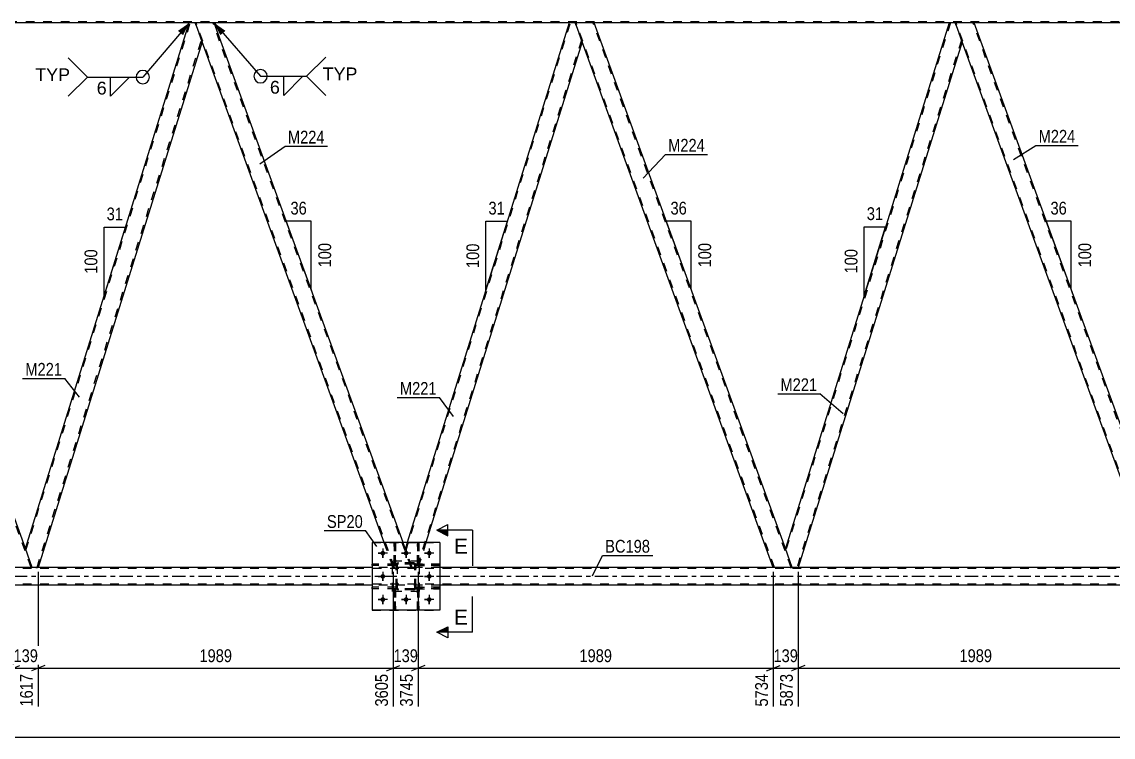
# Model space of a CAD drawing. Header units: millimetres. Extents: x 0 to 841, y 0 to 594.
# Drawn here: x 161 to 405.5, y 271.5 to 431.8 of the extents above; entities that cross this region are included whole.
import ezdxf

# ---------------------------------------------------------------- set-up
doc = ezdxf.new("R2010")
doc.units = ezdxf.units.MM
doc.linetypes.add('DXK_LINE_DOT2', pattern=[3.9198, 1.9599, -1.9599])
doc.linetypes.add('DXK_LINE_DOT3', pattern=[5.9187, 2.979, -0.9799, 0.9799, -0.9799])
doc.styles.add('Arial', font='ARIAL.TTF', dxfattribs={"height": 0.2})
doc.styles.add('Arial Narrow', font='ARIALN.TTF', dxfattribs={"height": 0.2})

# ---------------------------------------------------------------- blocks, each defined once
blk = doc.blocks.new('Part-103654073-3734 - 3325')
at = {"color": 7, "linetype": 'DXK_LINE_DOT2'}
for p, q in [((249.3, 310.01), (249.3, 310.33)), ((249.3, 310.33), (254.7, 310.33)), ((254.7, 310.01), (249.3, 310.01)), ((249.9, 310.01), (249.9, 310.33)), ((254.7, 310.33), (254.7, 310.01))]:
    blk.add_line(p, q, dxfattribs=at)
blk = doc.blocks.new('Part-103654073-3788 - 3325')
at = {"color": 7, "linetype": 'DXK_LINE_DOT2'}
for p, q in [((250.1, 310.97), (244.1, 310.97)), ((244.1, 304.17), (244.1, 310.97)), ((250.1, 304.17), (250.1, 310.97)), ((250.1, 304.17), (244.1, 304.17))]:
    blk.add_line(p, q, dxfattribs=at)
blk = doc.blocks.new('Part-103654073-3740 - 3325')
at = {"color": 7, "linetype": 'DXK_LINE_DOT2'}
for p, q in [((254.7, 310.33), (249.3, 310.33)), ((249.3, 310.33), (249.3, 310.01)), ((249.3, 310.01), (254.7, 310.01)), ((249.9, 310.01), (249.9, 310.33)), ((254.7, 310.01), (254.7, 310.33))]:
    blk.add_line(p, q, dxfattribs=at)
blk = doc.blocks.new('Part-103654073-3774 - 3325')
at = {"color": 7, "linetype": 'DXK_LINE_DOT2'}
for p, q in [((244.9, 310.33), (239.5, 310.33)), ((239.5, 310.33), (239.5, 310.01)), ((244.9, 310.01), (239.5, 310.01)), ((244.3, 310.01), (244.3, 310.33)), ((244.9, 310.01), (244.9, 310.33))]:
    blk.add_line(p, q, dxfattribs=at)
blk = doc.blocks.new('Part-103654073-3786 - 3325')
at = {"color": 7, "linetype": 'DXK_LINE_DOT2'}
for p, q in [((239.5, 315.17), (254.7, 315.17)), ((239.5, 315.17), (239.5, 299.97)), ((254.7, 315.17), (254.7, 299.97)), ((239.5, 299.97), (254.7, 299.97))]:
    blk.add_line(p, q, dxfattribs=at)
blk = doc.blocks.new('Bolt-103654073-3484 - 3325')
at = {"color": 1, "linetype": 'Continuous'}
for p, q in [((241.9, 313.81), (241.9, 313.12)), ((247.1, 313.81), (247.1, 313.12)), ((252.3, 313.81), (252.3, 313.12)), ((240.86, 312.77), (241.55, 312.77)), ((241.9, 311.73), (241.9, 312.43)), ((242.94, 312.77), (242.25, 312.77)), ((246.06, 312.77), (246.75, 312.77)), ((247.1, 311.73), (247.1, 312.43)), ((248.14, 312.77), (247.45, 312.77)), ((251.26, 312.77), (251.95, 312.77)), ((252.3, 311.73), (252.3, 312.43)), ((253.34, 312.77), (252.65, 312.77)), ((241.9, 308.61), (241.9, 307.92)), ((252.3, 308.61), (252.3, 307.92)), ((240.86, 307.57), (241.55, 307.57)), ((241.9, 306.53), (241.9, 307.23)), ((242.94, 307.57), (242.25, 307.57)), ((251.26, 307.57), (251.95, 307.57)), ((252.3, 306.53), (252.3, 307.23)), ((253.34, 307.57), (252.65, 307.57)), ((241.9, 303.41), (241.9, 302.72)), ((247.1, 303.41), (247.1, 302.72)), ((252.3, 303.41), (252.3, 302.72)), ((240.86, 302.37), (241.55, 302.37)), ((241.9, 301.33), (241.9, 302.03)), ((242.94, 302.37), (242.25, 302.37)), ((246.06, 302.37), (246.75, 302.37)), ((247.1, 301.33), (247.1, 302.03)), ((248.14, 302.37), (247.45, 302.37)), ((251.26, 302.37), (251.95, 302.37)), ((252.3, 301.33), (252.3, 302.03)), ((253.34, 302.37), (252.65, 302.37))]:
    blk.add_line(p, q, dxfattribs=at)
blk = doc.blocks.new('Part-103654073-3489 - 3325')
at = {"color": 2, "linetype": 'Continuous'}
for p, q in [((368.79, 431.58), (332.09, 313.83)), ((370.11, 431.58), (368.79, 431.58)), ((370.11, 431.58), (371.66, 427.33)), ((371.66, 427.33), (334.95, 309.58)), ((333.64, 309.58), (332.09, 313.83)), ((334.45, 309.58), (333.64, 309.58)), ((334.92, 309.58), (334.45, 309.58)), ((334.95, 309.58), (334.92, 309.58))]:
    blk.add_line(p, q, dxfattribs=at)
at = {"color": 7, "linetype": 'DXK_LINE_DOT2'}
for p, q in [((369.04, 431.58), (332.22, 313.46)), ((371.52, 427.7), (334.7, 309.58)), ((332.09, 313.83), (332.09, 313.83)), ((334.45, 309.58), (334.81, 309.58)), ((334.95, 309.58), (334.95, 309.58))]:
    blk.add_line(p, q, dxfattribs=at)
blk = doc.blocks.new('Part-103654073-3494 - 3325')
at = {"color": 2, "linetype": 'Continuous'}
for p, q in [((373.85, 431.58), (370.11, 431.58)), ((374.36, 431.58), (373.85, 431.58)), ((417.22, 313.83), (374.36, 431.58)), ((414.51, 309.58), (371.66, 427.33)), ((418.26, 309.58), (414.51, 309.58)), ((418.73, 309.58), (418.26, 309.58)), ((418.77, 309.58), (418.73, 309.58))]:
    blk.add_line(p, q, dxfattribs=at)
at = {"color": 7, "linetype": 'DXK_LINE_DOT2'}
for p, q in [((371.66, 427.33), (370.11, 431.58)), ((414.77, 309.58), (370.36, 431.58)), ((418.51, 309.58), (374.11, 431.58)), ((418.77, 309.58), (417.22, 313.83)), ((418.26, 309.58), (418.62, 309.58))]:
    blk.add_line(p, q, dxfattribs=at)
blk = doc.blocks.new('Part-103654073-3585 - 3325')
at = {"color": 7, "linetype": 'DXK_LINE_DOT2'}
for p, q in [((747.9, 431.82), (54.16, 431.82)), ((714.9, 431.58), (198.52, 431.58)), ((204.1, 431.58), (198.52, 431.58)), ((289.23, 431.58), (283.66, 431.58)), ((374.36, 431.58), (368.79, 431.58))]:
    blk.add_line(p, q, dxfattribs=at)
at = {"color": 2, "linetype": 'Continuous'}
for p, q in [((198.52, 431.58), (118.96, 431.58)), ((283.66, 431.58), (204.1, 431.58)), ((368.79, 431.58), (289.23, 431.58)), ((453.92, 431.58), (374.36, 431.58))]:
    blk.add_line(p, q, dxfattribs=at)
blk = doc.blocks.new('Part-103654073-3531 - 3325')
at = {"color": 7, "linetype": 'DXK_LINE_DOT2'}
for p, q in [((247.09, 313.46), (283.91, 431.58)), ((286.39, 427.7), (249.57, 309.58)), ((247.37, 315.17), (246.95, 313.83)), ((248.5, 309.58), (246.95, 313.83)), ((251.56, 315.17), (249.82, 309.58)), ((249.82, 309.58), (248.5, 309.58))]:
    blk.add_line(p, q, dxfattribs=at)
at = {"color": 2, "linetype": 'Continuous'}
for p, q in [((283.66, 431.58), (247.37, 315.17)), ((284.97, 431.58), (283.66, 431.58)), ((284.97, 431.58), (286.52, 427.33)), ((286.52, 427.33), (251.56, 315.17))]:
    blk.add_line(p, q, dxfattribs=at)
blk = doc.blocks.new('Part-103654073-3536 - 3325')
at = {"color": 2, "linetype": 'Continuous'}
for p, q in [((203.59, 431.58), (199.84, 431.58)), ((204.1, 431.58), (203.59, 431.58)), ((246.46, 315.17), (204.1, 431.58)), ((242.21, 315.17), (201.39, 427.33))]:
    blk.add_line(p, q, dxfattribs=at)
at = {"color": 7, "linetype": 'DXK_LINE_DOT2'}
for p, q in [((201.39, 427.33), (199.84, 431.58)), ((244.5, 309.58), (200.1, 431.58)), ((248.25, 309.58), (203.84, 431.58)), ((244.24, 309.58), (242.21, 315.17)), ((248.5, 309.58), (246.46, 315.17)), ((248.5, 309.58), (244.24, 309.58))]:
    blk.add_line(p, q, dxfattribs=at)
blk = doc.blocks.new('Part-103654073-3541 - 3325')
at = {"color": 2, "linetype": 'Continuous'}
for p, q in [((161.82, 313.83), (198.52, 431.58)), ((199.84, 431.58), (198.52, 431.58)), ((199.84, 431.58), (201.39, 427.33)), ((201.39, 427.33), (164.68, 309.58)), ((163.37, 309.58), (161.82, 313.83)), ((164.18, 309.58), (163.37, 309.58)), ((164.65, 309.58), (164.18, 309.58)), ((164.68, 309.58), (164.65, 309.58))]:
    blk.add_line(p, q, dxfattribs=at)
at = {"color": 7, "linetype": 'DXK_LINE_DOT2'}
for p, q in [((161.95, 313.46), (198.77, 431.58)), ((164.43, 309.58), (201.25, 427.7)), ((161.82, 313.83), (161.82, 313.83)), ((164.18, 309.58), (164.54, 309.58)), ((164.68, 309.58), (164.68, 309.58))]:
    blk.add_line(p, q, dxfattribs=at)
blk = doc.blocks.new('Part-103654073-3554 - 3325')
at = {"color": 7, "linetype": 'DXK_LINE_DOT2'}
for p, q in [((774.67, 309.34), (100.02, 309.34)), ((164.68, 309.58), (159.11, 309.58)), ((254.7, 309.58), (239.5, 309.58)), ((334.95, 309.58), (329.38, 309.58)), ((774.67, 305.82), (100.02, 305.82)), ((254.7, 305.58), (239.5, 305.58))]:
    blk.add_line(p, q, dxfattribs=at)
at = {"color": 2, "linetype": 'Continuous'}
for p, q in [((239.5, 309.58), (164.68, 309.58)), ((329.38, 309.58), (254.7, 309.58)), ((414.51, 309.58), (334.95, 309.58)), ((239.5, 305.58), (100.02, 305.58)), ((494.9, 305.58), (254.7, 305.58))]:
    blk.add_line(p, q, dxfattribs=at)
at = {"color": 7, "linetype": 'DXK_LINE_DOT3'}
blk.add_line((100.02, 307.58), (774.67, 307.58), dxfattribs=at)
blk = doc.blocks.new('Bolt-103654073-3586 - 3325')
at = {"linetype": 'Continuous'}
for points in [[(242.42, 312.77, -1), (241.38, 312.77, -1)], [(247.62, 312.77, -1), (246.58, 312.77, -1)], [(252.82, 312.77, -1), (251.78, 312.77, -1)], [(242.42, 307.57, -1), (241.38, 307.57, -1)], [(252.82, 307.57, -1), (251.78, 307.57, -1)], [(242.42, 302.37, -1), (241.38, 302.37, -1)], [(247.62, 302.37, -1), (246.58, 302.37, -1)], [(252.82, 302.37, -1), (251.78, 302.37, -1)]]:
    blk.add_hatch(color=1, dxfattribs=at).paths.add_polyline_path(points)
at = {"color": 1, "linetype": 'Continuous'}
for p, q in [((241.9, 313.81), (241.9, 311.73)), ((247.1, 313.81), (247.1, 311.73)), ((252.3, 313.81), (252.3, 311.73)), ((242.94, 312.77), (240.86, 312.77)), ((248.14, 312.77), (246.06, 312.77)), ((253.34, 312.77), (251.26, 312.77)), ((241.9, 308.61), (241.9, 306.53)), ((252.3, 308.61), (252.3, 306.53)), ((242.94, 307.57), (240.86, 307.57)), ((253.34, 307.57), (251.26, 307.57)), ((241.9, 303.41), (241.9, 301.33)), ((247.1, 303.41), (247.1, 301.33)), ((252.3, 303.41), (252.3, 301.33)), ((242.94, 302.37), (240.86, 302.37)), ((248.14, 302.37), (246.06, 302.37)), ((253.34, 302.37), (251.26, 302.37))]:
    blk.add_line(p, q, dxfattribs=at)
blk = doc.blocks.new('Part-103654073-3591 - 3325')
at = {"color": 2, "linetype": 'Continuous'}
for p, q in [((159.11, 309.58), (114.71, 431.58)), ((118.45, 431.58), (114.71, 431.58)), ((118.96, 431.58), (118.45, 431.58)), ((161.82, 313.83), (118.96, 431.58)), ((162.86, 309.58), (159.11, 309.58)), ((163.33, 309.58), (162.86, 309.58)), ((163.37, 309.58), (163.33, 309.58))]:
    blk.add_line(p, q, dxfattribs=at)
at = {"color": 7, "linetype": 'DXK_LINE_DOT2'}
for p, q in [((159.37, 309.58), (114.96, 431.58)), ((163.11, 309.58), (118.71, 431.58)), ((163.37, 309.58), (161.82, 313.83)), ((162.86, 309.58), (163.22, 309.58))]:
    blk.add_line(p, q, dxfattribs=at)
blk = doc.blocks.new('Part-103654073-3636 - 3325')
at = {"color": 7, "linetype": 'DXK_LINE_DOT2'}
for p, q in [((250.1, 310.97), (244.1, 310.97)), ((244.1, 304.17), (244.1, 310.97)), ((250.1, 304.17), (250.1, 310.97)), ((250.1, 304.17), (244.1, 304.17))]:
    blk.add_line(p, q, dxfattribs=at)
blk = doc.blocks.new('Part-103654073-3682 - 3325')
at = {"color": 2, "linetype": 'Continuous'}
for p, q in [((288.72, 431.58), (284.97, 431.58)), ((289.23, 431.58), (288.72, 431.58)), ((332.09, 313.83), (289.23, 431.58)), ((329.38, 309.58), (286.52, 427.33)), ((333.12, 309.58), (329.38, 309.58)), ((333.6, 309.58), (333.12, 309.58)), ((333.64, 309.58), (333.6, 309.58))]:
    blk.add_line(p, q, dxfattribs=at)
at = {"color": 7, "linetype": 'DXK_LINE_DOT2'}
for p, q in [((286.52, 427.33), (284.97, 431.58)), ((329.63, 309.58), (285.23, 431.58)), ((333.38, 309.58), (288.98, 431.58)), ((333.64, 309.58), (332.09, 313.83)), ((333.12, 309.58), (333.49, 309.58))]:
    blk.add_line(p, q, dxfattribs=at)
blk = doc.blocks.new('Part-103654073-3696 - 3325')
at = {"color": 7, "linetype": 'DXK_LINE_DOT2'}
for p, q in [((244.45, 299.97), (244.45, 304.81)), ((244.45, 304.81), (244.77, 304.81)), ((244.45, 304.21), (244.77, 304.21)), ((244.77, 304.81), (244.77, 299.97)), ((244.77, 299.97), (244.45, 299.97))]:
    blk.add_line(p, q, dxfattribs=at)
blk = doc.blocks.new('Part-103654073-3710 - 3325')
at = {"color": 7, "linetype": 'DXK_LINE_DOT2'}
for p, q in [((244.77, 304.81), (244.45, 304.81)), ((244.45, 304.81), (244.45, 299.97)), ((244.45, 304.21), (244.77, 304.21)), ((244.77, 299.97), (244.77, 304.81)), ((244.45, 299.97), (244.77, 299.97))]:
    blk.add_line(p, q, dxfattribs=at)
blk = doc.blocks.new('Part-103654073-3715 - 3325')
at = {"color": 7, "linetype": 'DXK_LINE_DOT2'}
for p, q in [((249.65, 299.97), (249.65, 304.81)), ((249.65, 304.81), (249.97, 304.81)), ((249.65, 304.21), (249.97, 304.21)), ((249.97, 304.81), (249.97, 299.97)), ((249.97, 299.97), (249.65, 299.97))]:
    blk.add_line(p, q, dxfattribs=at)
blk = doc.blocks.new('Part-103654073-3721 - 3325')
at = {"color": 7, "linetype": 'DXK_LINE_DOT2'}
for p, q in [((249.65, 310.33), (249.65, 315.17)), ((249.65, 315.17), (249.97, 315.17)), ((249.97, 315.17), (249.97, 310.33)), ((249.65, 310.93), (249.97, 310.93)), ((249.97, 310.33), (249.65, 310.33))]:
    blk.add_line(p, q, dxfattribs=at)
blk = doc.blocks.new('Part-103654073-3725 - 3325')
at = {"color": 7, "linetype": 'DXK_LINE_DOT2'}
for p, q in [((249.65, 315.17), (249.65, 310.33)), ((249.97, 315.17), (249.65, 315.17)), ((249.97, 310.33), (249.97, 315.17)), ((249.65, 310.93), (249.97, 310.93)), ((249.65, 310.33), (249.97, 310.33))]:
    blk.add_line(p, q, dxfattribs=at)
blk = doc.blocks.new('Part-103654073-3743 - 3325')
at = {"color": 7, "linetype": 'DXK_LINE_DOT2'}
for p, q in [((254.7, 305.13), (249.3, 305.13)), ((249.3, 305.13), (249.3, 304.81)), ((249.3, 304.81), (254.7, 304.81)), ((249.9, 304.81), (249.9, 305.13)), ((254.7, 304.81), (254.7, 305.13))]:
    blk.add_line(p, q, dxfattribs=at)
blk = doc.blocks.new('Part-103654073-3746 - 3325')
at = {"color": 7, "linetype": 'DXK_LINE_DOT2'}
for p, q in [((244.45, 310.33), (244.45, 315.17)), ((244.45, 315.17), (244.77, 315.17)), ((244.77, 315.17), (244.77, 310.33)), ((244.45, 310.93), (244.77, 310.93)), ((244.77, 310.33), (244.45, 310.33))]:
    blk.add_line(p, q, dxfattribs=at)
blk = doc.blocks.new('Part-103654073-3749 - 3325')
at = {"color": 7, "linetype": 'DXK_LINE_DOT2'}
for p, q in [((249.3, 304.81), (249.3, 305.13)), ((249.3, 305.13), (254.7, 305.13)), ((254.7, 304.81), (249.3, 304.81)), ((249.9, 304.81), (249.9, 305.13)), ((254.7, 305.13), (254.7, 304.81))]:
    blk.add_line(p, q, dxfattribs=at)
blk = doc.blocks.new('Part-103654073-3752 - 3325')
at = {"color": 7, "linetype": 'DXK_LINE_DOT2'}
for p, q in [((244.9, 310.33), (239.5, 310.33)), ((239.5, 310.01), (239.5, 310.33)), ((244.9, 310.01), (239.5, 310.01)), ((244.3, 310.01), (244.3, 310.33)), ((244.9, 310.33), (244.9, 310.01))]:
    blk.add_line(p, q, dxfattribs=at)
blk = doc.blocks.new('Part-103654073-3755 - 3325')
at = {"color": 7, "linetype": 'DXK_LINE_DOT2'}
for p, q in [((244.9, 305.13), (239.5, 305.13)), ((239.5, 304.81), (239.5, 305.13)), ((244.9, 304.81), (239.5, 304.81)), ((244.3, 304.81), (244.3, 305.13)), ((244.9, 305.13), (244.9, 304.81))]:
    blk.add_line(p, q, dxfattribs=at)
blk = doc.blocks.new('Part-103654073-3758 - 3325')
at = {"color": 7, "linetype": 'DXK_LINE_DOT2'}
for p, q in [((244.45, 315.17), (244.45, 310.33)), ((244.77, 315.17), (244.45, 315.17)), ((244.77, 310.33), (244.77, 315.17)), ((244.45, 310.93), (244.77, 310.93)), ((244.45, 310.33), (244.77, 310.33))]:
    blk.add_line(p, q, dxfattribs=at)
blk = doc.blocks.new('Part-103654073-3771 - 3325')
at = {"color": 7, "linetype": 'DXK_LINE_DOT2'}
for p, q in [((245.2, 310.54), (245.38, 310.57)), ((245.38, 310.57), (245.2, 310.54)), ((248.82, 310.57), (245.38, 310.57)), ((248.82, 310.57), (249, 310.54)), ((249, 310.54), (248.82, 310.57)), ((244.9, 310.09), (244.94, 310.28)), ((244.94, 310.28), (244.9, 310.09)), ((244.9, 305.05), (244.9, 310.09)), ((244.9, 310.09), (244.9, 310.09)), ((244.9, 305.05), (244.9, 310.09)), ((245.14, 310.09), (245.16, 310.19)), ((245.16, 310.19), (245.14, 310.09)), ((245.14, 305.05), (245.14, 310.09)), ((245.14, 310.09), (245.14, 310.09)), ((245.14, 310.09), (245.14, 305.05)), ((245.16, 310.19), (245.21, 310.26)), ((245.21, 310.26), (245.16, 310.19)), ((245.29, 310.31), (245.21, 310.26)), ((245.38, 310.33), (245.29, 310.31)), ((248.82, 310.33), (245.38, 310.33)), ((248.82, 310.33), (248.91, 310.31)), ((248.91, 310.31), (248.99, 310.26)), ((248.99, 310.26), (248.91, 310.31)), ((248.99, 310.26), (249.04, 310.19)), ((249.04, 310.19), (248.99, 310.26)), ((249.04, 310.19), (249.06, 310.09)), ((249.06, 310.09), (249.04, 310.19)), ((249.06, 305.05), (249.06, 310.09)), ((249.06, 310.09), (249.06, 310.09)), ((249.06, 305.05), (249.06, 310.09)), ((249.26, 310.28), (249.3, 310.09)), ((249.3, 310.09), (249.26, 310.28)), ((249.3, 305.05), (249.3, 310.09)), ((249.3, 310.09), (249.3, 310.09)), ((249.3, 305.05), (249.3, 310.09)), ((244.9, 305.05), (244.9, 305.05)), ((244.94, 304.87), (244.9, 305.05)), ((244.9, 305.05), (244.94, 304.87)), ((245.14, 305.05), (245.14, 305.05)), ((245.16, 304.96), (245.14, 305.05)), ((245.14, 305.05), (245.16, 304.96)), ((245.21, 304.88), (245.16, 304.96)), ((245.16, 304.96), (245.21, 304.88)), ((245.38, 304.57), (245.2, 304.61)), ((245.2, 304.61), (245.38, 304.57)), ((245.29, 304.83), (245.21, 304.88)), ((245.21, 304.88), (245.29, 304.83)), ((245.38, 304.81), (245.29, 304.83)), ((248.82, 304.81), (245.38, 304.81)), ((248.82, 304.57), (245.38, 304.57)), ((248.91, 304.83), (248.82, 304.81)), ((249, 304.61), (248.82, 304.57)), ((248.82, 304.57), (249, 304.61)), ((248.99, 304.88), (248.91, 304.83)), ((249.04, 304.96), (248.99, 304.88)), ((248.99, 304.88), (249.04, 304.96)), ((249.06, 305.05), (249.04, 304.96)), ((249.04, 304.96), (249.06, 305.05)), ((249.06, 305.05), (249.06, 305.05)), ((249.3, 305.05), (249.26, 304.87)), ((249.26, 304.87), (249.3, 305.05)), ((249.3, 305.05), (249.3, 305.05))]:
    blk.add_line(p, q, dxfattribs=at)
at = {"color": 7, "linetype": 'DXK_LINE_DOT3'}
blk.add_line((247.1, 307.57), (247.1, 307.57), dxfattribs=at)
at = {"color": 7, "linetype": 'DXK_LINE_DOT2'}
for centre, start, end in [((245.38, 310.09), 112.5, 157.5), ((245.38, 310.09), 112.5, 157.5), ((248.82, 310.09), 22.5, 67.5), ((248.82, 310.09), 22.5, 67.5), ((245.38, 305.05), 202.5, 247.5), ((245.38, 305.05), 202.5, 247.5), ((248.82, 305.05), 292.5, 337.5), ((248.82, 305.05), 292.5, 337.5)]:
    blk.add_arc(centre, 0.48, start, end, dxfattribs=at)
blk = doc.blocks.new('Part-103654073-3775 - 3325')
at = {"color": 7, "linetype": 'DXK_LINE_DOT2'}
for p, q in [((244.9, 305.13), (239.5, 305.13)), ((239.5, 305.13), (239.5, 304.81)), ((244.9, 304.81), (239.5, 304.81)), ((244.3, 304.81), (244.3, 305.13)), ((244.9, 304.81), (244.9, 305.13))]:
    blk.add_line(p, q, dxfattribs=at)
blk = doc.blocks.new('Part-103654073-3779 - 3325')
at = {"color": 7, "linetype": 'DXK_LINE_DOT2'}
for p, q in [((249.97, 304.81), (249.65, 304.81)), ((249.65, 304.81), (249.65, 299.97)), ((249.65, 304.21), (249.97, 304.21)), ((249.97, 299.97), (249.97, 304.81)), ((249.65, 299.97), (249.97, 299.97))]:
    blk.add_line(p, q, dxfattribs=at)
blk = doc.blocks.new('Part-103654073-3785 - 3325')
at = {"color": 2, "linetype": 'Continuous'}
for p, q in [((254.7, 315.17), (239.5, 315.17)), ((239.5, 315.17), (239.5, 299.97)), ((254.7, 315.17), (254.7, 299.97)), ((254.7, 299.97), (239.5, 299.97))]:
    blk.add_line(p, q, dxfattribs=at)
blk = doc.blocks.new('Part-103654073-3787 - 3325')
at = {"color": 7, "linetype": 'DXK_LINE_DOT2'}
for p, q in [((245.2, 310.54), (245.38, 310.57)), ((245.38, 310.57), (245.2, 310.54)), ((248.82, 310.57), (245.38, 310.57)), ((248.82, 310.57), (249, 310.54)), ((249, 310.54), (248.82, 310.57)), ((244.9, 310.09), (244.94, 310.28)), ((244.94, 310.28), (244.9, 310.09)), ((244.9, 305.05), (244.9, 310.09)), ((244.9, 310.09), (244.9, 310.09)), ((244.9, 305.05), (244.9, 310.09)), ((245.14, 310.09), (245.16, 310.19)), ((245.16, 310.19), (245.14, 310.09)), ((245.14, 305.05), (245.14, 310.09)), ((245.14, 310.09), (245.14, 310.09)), ((245.14, 310.09), (245.14, 305.05)), ((245.16, 310.19), (245.21, 310.26)), ((245.21, 310.26), (245.16, 310.19)), ((245.29, 310.31), (245.21, 310.26)), ((245.38, 310.33), (245.29, 310.31)), ((248.82, 310.33), (245.38, 310.33)), ((248.82, 310.33), (248.91, 310.31)), ((248.91, 310.31), (248.99, 310.26)), ((248.99, 310.26), (248.91, 310.31)), ((248.99, 310.26), (249.04, 310.19)), ((249.04, 310.19), (248.99, 310.26)), ((249.04, 310.19), (249.06, 310.09)), ((249.06, 310.09), (249.04, 310.19)), ((249.06, 305.05), (249.06, 310.09)), ((249.06, 310.09), (249.06, 310.09)), ((249.06, 305.05), (249.06, 310.09)), ((249.26, 310.28), (249.3, 310.09)), ((249.3, 310.09), (249.26, 310.28)), ((249.3, 305.05), (249.3, 310.09)), ((249.3, 310.09), (249.3, 310.09)), ((249.3, 305.05), (249.3, 310.09)), ((244.9, 305.05), (244.9, 305.05)), ((244.94, 304.87), (244.9, 305.05)), ((244.9, 305.05), (244.94, 304.87)), ((245.14, 305.05), (245.14, 305.05)), ((245.16, 304.96), (245.14, 305.05)), ((245.14, 305.05), (245.16, 304.96)), ((245.21, 304.88), (245.16, 304.96)), ((245.16, 304.96), (245.21, 304.88)), ((245.38, 304.57), (245.2, 304.61)), ((245.2, 304.61), (245.38, 304.57)), ((245.29, 304.83), (245.21, 304.88)), ((245.21, 304.88), (245.29, 304.83)), ((245.38, 304.81), (245.29, 304.83)), ((248.82, 304.81), (245.38, 304.81)), ((248.82, 304.57), (245.38, 304.57)), ((248.91, 304.83), (248.82, 304.81)), ((249, 304.61), (248.82, 304.57)), ((248.82, 304.57), (249, 304.61)), ((248.99, 304.88), (248.91, 304.83)), ((249.04, 304.96), (248.99, 304.88)), ((248.99, 304.88), (249.04, 304.96)), ((249.06, 305.05), (249.04, 304.96)), ((249.04, 304.96), (249.06, 305.05)), ((249.06, 305.05), (249.06, 305.05)), ((249.3, 305.05), (249.26, 304.87)), ((249.26, 304.87), (249.3, 305.05)), ((249.3, 305.05), (249.3, 305.05))]:
    blk.add_line(p, q, dxfattribs=at)
at = {"color": 7, "linetype": 'DXK_LINE_DOT3'}
blk.add_line((247.1, 307.57), (247.1, 307.57), dxfattribs=at)
at = {"color": 7, "linetype": 'DXK_LINE_DOT2'}
for centre, start, end in [((245.38, 310.09), 112.5, 157.5), ((245.38, 310.09), 112.5, 157.5), ((248.82, 310.09), 22.5, 67.5), ((248.82, 310.09), 22.5, 67.5), ((245.38, 305.05), 202.5, 247.5), ((245.38, 305.05), 202.5, 247.5), ((248.82, 305.05), 292.5, 337.5), ((248.82, 305.05), 292.5, 337.5)]:
    blk.add_arc(centre, 0.48, start, end, dxfattribs=at)
blk = doc.blocks.new('AngleDimension-103654073-12360 - 3325')
at = {"color": 7, "linetype": 'Continuous'}
for p, q in [((225.81, 387.14), (220.27, 387.14)), ((225.81, 371.92), (220.27, 387.14)), ((225.81, 371.92), (225.81, 387.14)), ((226.21, 370.82), (225.81, 371.92))]:
    blk.add_line(p, q, dxfattribs=at)
at = {"color": 0}
for points in [[(225.47, 388.04), (225.47, 392.24), (220.61, 392.24), (220.61, 388.04)], [(230.91, 382.87), (226.71, 382.87), (226.71, 376.19), (230.91, 376.19)]]:
    blk.add_wipeout(points, dxfattribs=at)
at = {"color": 3, "style": 'Arial Narrow'}
blk.add_text('36', height=2.863, dxfattribs=at).set_placement((221.21, 388.64))
blk.add_text('100', height=2.863, rotation=90.0002, dxfattribs=at).set_placement((230.31, 376.79))
blk = doc.blocks.new('StraightDimension-103654073-3844 - 3325')
at = {"color": 7, "linetype": 'Continuous'}
for p, q in [((244.24, 308.58), (244.24, 278.4)), ((249.82, 308.58), (249.82, 278.4)), ((242.74, 286.41), (245.74, 287.61)), ((244.24, 287.01), (249.82, 287.01)), ((251.32, 287.61), (248.32, 286.41))]:
    blk.add_line(p, q, dxfattribs=at)
at = {"color": 0}
blk.add_wipeout([(250.37, 287.76), (250.37, 291.96), (243.69, 291.96), (243.69, 287.76)], dxfattribs=at)
at = {"color": 0, "linetype": 'Continuous'}
blk.add_wipeout([(249.22, 286.31), (245.02, 286.31), (245.02, 277.8), (249.22, 277.8)], dxfattribs=at)
at = {"color": 3, "style": 'Arial Narrow'}
blk.add_text('139', height=2.863, dxfattribs=at).set_placement((244.29, 288.36))
at = {"color": 3, "linetype": 'Continuous', "style": 'Arial Narrow'}
blk.add_text('3745', height=2.863, rotation=90.0002, dxfattribs=at).set_placement((248.62, 278.4))
blk = doc.blocks.new('StraightDimension-103654073-4116 - 3325')
at = {"color": 7, "linetype": 'Continuous'}
blk.add_line((53.52, 271.54), (791.29, 271.54), dxfattribs=at)
blk = doc.blocks.new('StraightDimension-103654073-3882 - 3325')
at = {"color": 7, "linetype": 'Continuous'}
for p, q in [((329.38, 308.58), (329.38, 278.4)), ((334.95, 308.58), (334.95, 278.4)), ((327.88, 286.41), (330.88, 287.61)), ((329.38, 287.01), (334.95, 287.01)), ((336.45, 287.61), (333.45, 286.41))]:
    blk.add_line(p, q, dxfattribs=at)
at = {"color": 0}
blk.add_wipeout([(335.51, 287.76), (335.51, 291.96), (328.82, 291.96), (328.82, 287.76)], dxfattribs=at)
at = {"color": 0, "linetype": 'Continuous'}
blk.add_wipeout([(334.35, 286.31), (330.15, 286.31), (330.15, 277.8), (334.35, 277.8)], dxfattribs=at)
at = {"color": 3, "style": 'Arial Narrow'}
blk.add_text('139', height=2.863, dxfattribs=at).set_placement((329.42, 288.36))
at = {"color": 3, "linetype": 'Continuous', "style": 'Arial Narrow'}
blk.add_text('5873', height=2.863, rotation=90.0002, dxfattribs=at).set_placement((333.75, 278.4))
blk = doc.blocks.new('AngleDimension-103654073-3814 - 3325')
at = {"color": 7, "linetype": 'Continuous'}
for p, q in [((179.44, 385.84), (184.27, 385.84)), ((179.44, 370.38), (184.27, 385.84)), ((179.44, 370.38), (179.44, 385.84)), ((182.37, 379.78), (184.27, 385.84))]:
    blk.add_line(p, q, dxfattribs=at)
at = {"color": 0}
for points in [[(184.28, 386.74), (184.28, 390.94), (179.43, 390.94), (179.43, 386.74)], [(178.54, 381.45), (174.34, 381.45), (174.34, 374.77), (178.54, 374.77)]]:
    blk.add_wipeout(points, dxfattribs=at)
at = {"color": 3, "style": 'Arial Narrow'}
blk.add_text('31', height=2.863, dxfattribs=at).set_placement((180.03, 387.34))
blk.add_text('100', height=2.863, rotation=90.0002, dxfattribs=at).set_placement((177.94, 375.37))
blk = doc.blocks.new('StraightDimension-103654073-3825 - 3325')
at = {"color": 7, "linetype": 'Continuous'}
for p, q in [((164.68, 308.58), (164.68, 278.4)), ((244.24, 308.58), (244.24, 278.4)), ((166.18, 287.61), (163.18, 286.41)), ((164.68, 287.01), (244.24, 287.01)), ((242.74, 286.41), (245.74, 287.61))]:
    blk.add_line(p, q, dxfattribs=at)
at = {"color": 0}
blk.add_wipeout([(208.72, 287.76), (208.72, 291.96), (200.21, 291.96), (200.21, 287.76)], dxfattribs=at)
at = {"color": 0, "linetype": 'Continuous'}
blk.add_wipeout([(243.64, 286.31), (239.44, 286.31), (239.44, 277.8), (243.64, 277.8)], dxfattribs=at)
at = {"color": 3, "style": 'Arial Narrow'}
blk.add_text('1989', height=2.863, dxfattribs=at).set_placement((200.81, 288.36))
at = {"color": 3, "linetype": 'Continuous', "style": 'Arial Narrow'}
blk.add_text('3605', height=2.863, rotation=90.0002, dxfattribs=at).set_placement((243.04, 278.4))
blk = doc.blocks.new('StraightDimension-103654073-3863 - 3325')
at = {"color": 7, "linetype": 'Continuous'}
for p, q in [((249.82, 308.58), (249.82, 278.4)), ((329.38, 308.58), (329.38, 278.4)), ((251.32, 287.61), (248.32, 286.41)), ((249.82, 287.01), (329.38, 287.01)), ((327.88, 286.41), (330.88, 287.61))]:
    blk.add_line(p, q, dxfattribs=at)
at = {"color": 0}
blk.add_wipeout([(293.85, 287.76), (293.85, 291.96), (285.34, 291.96), (285.34, 287.76)], dxfattribs=at)
at = {"color": 0, "linetype": 'Continuous'}
blk.add_wipeout([(328.78, 286.31), (324.58, 286.31), (324.58, 277.8), (328.78, 277.8)], dxfattribs=at)
at = {"color": 3, "style": 'Arial Narrow'}
blk.add_text('1989', height=2.863, dxfattribs=at).set_placement((285.94, 288.36))
at = {"color": 3, "linetype": 'Continuous', "style": 'Arial Narrow'}
blk.add_text('5734', height=2.863, rotation=90.0002, dxfattribs=at).set_placement((328.18, 278.4))
blk = doc.blocks.new('StraightDimension-103654073-3901 - 3325')
at = {"color": 7, "linetype": 'Continuous'}
for p, q in [((334.95, 308.58), (334.95, 278.4)), ((414.51, 308.58), (414.51, 278.4)), ((336.45, 287.61), (333.45, 286.41)), ((334.95, 287.01), (414.51, 287.01)), ((413.01, 286.41), (416.01, 287.61))]:
    blk.add_line(p, q, dxfattribs=at)
at = {"color": 0}
blk.add_wipeout([(378.99, 287.76), (378.99, 291.96), (370.48, 291.96), (370.48, 287.76)], dxfattribs=at)
at = {"color": 0, "linetype": 'Continuous'}
blk.add_wipeout([(413.91, 286.31), (409.71, 286.31), (409.71, 277.8), (413.91, 277.8)], dxfattribs=at)
at = {"color": 3, "style": 'Arial Narrow'}
blk.add_text('1989', height=2.863, dxfattribs=at).set_placement((371.08, 288.36))
at = {"color": 3, "linetype": 'Continuous', "style": 'Arial Narrow'}
blk.add_text('7862', height=2.863, rotation=90.0002, dxfattribs=at).set_placement((413.31, 278.4))
blk = doc.blocks.new('StraightDimension-103654073-4084 - 3325')
at = {"color": 7, "linetype": 'Continuous'}
for p, q in [((159.11, 308.58), (159.11, 278.4)), ((164.68, 308.58), (164.68, 278.4)), ((157.61, 286.41), (160.61, 287.61)), ((159.11, 287.01), (164.68, 287.01)), ((166.18, 287.61), (163.18, 286.41))]:
    blk.add_line(p, q, dxfattribs=at)
at = {"color": 0}
blk.add_wipeout([(165.24, 287.76), (165.24, 291.96), (158.56, 291.96), (158.56, 287.76)], dxfattribs=at)
at = {"color": 0, "linetype": 'Continuous'}
blk.add_wipeout([(164.08, 286.31), (159.88, 286.31), (159.88, 277.8), (164.08, 277.8)], dxfattribs=at)
at = {"color": 3, "style": 'Arial Narrow'}
blk.add_text('139', height=2.863, dxfattribs=at).set_placement((159.16, 288.36))
at = {"color": 3, "linetype": 'Continuous', "style": 'Arial Narrow'}
blk.add_text('1617', height=2.863, rotation=90.0002, dxfattribs=at).set_placement((163.48, 278.4))
blk = doc.blocks.new('AngleDimension-103654073-4469 - 3325')
at = {"color": 7, "linetype": 'Continuous'}
for p, q in [((264.98, 387.14), (269.8, 387.14)), ((264.98, 371.67), (269.8, 387.14)), ((264.98, 371.67), (264.98, 387.14)), ((267.51, 379.78), (269.8, 387.14))]:
    blk.add_line(p, q, dxfattribs=at)
at = {"color": 0}
for points in [[(269.82, 388.04), (269.82, 392.24), (264.96, 392.24), (264.96, 388.04)], [(264.08, 382.75), (259.88, 382.75), (259.88, 376.06), (264.08, 376.06)]]:
    blk.add_wipeout(points, dxfattribs=at)
at = {"color": 3, "style": 'Arial Narrow'}
blk.add_text('31', height=2.863, dxfattribs=at).set_placement((265.56, 388.64))
blk.add_text('100', height=2.863, rotation=90.0002, dxfattribs=at).set_placement((263.48, 376.66))
blk = doc.blocks.new('AngleDimension-103654073-4820 - 3325')
at = {"color": 7, "linetype": 'Continuous'}
for p, q in [((349.73, 385.9), (354.55, 385.9)), ((349.73, 370.44), (354.55, 385.9)), ((349.73, 370.44), (349.73, 385.9)), ((351.49, 376.09), (354.55, 385.9))]:
    blk.add_line(p, q, dxfattribs=at)
at = {"color": 0}
for points in [[(354.57, 386.8), (354.57, 391), (349.72, 391), (349.72, 386.8)], [(348.83, 381.51), (344.63, 381.51), (344.63, 374.83), (348.83, 374.83)]]:
    blk.add_wipeout(points, dxfattribs=at)
at = {"color": 3, "style": 'Arial Narrow'}
blk.add_text('31', height=2.863, dxfattribs=at).set_placement((350.32, 387.4))
blk.add_text('100', height=2.863, rotation=90.0002, dxfattribs=at).set_placement((348.23, 375.43))
blk = doc.blocks.new('AngleDimension-103654073-12374 - 3325')
at = {"color": 7, "linetype": 'Continuous'}
for p, q in [((310.94, 387.14), (305.4, 387.14)), ((310.94, 371.92), (305.4, 387.14)), ((310.94, 371.92), (310.94, 387.14)), ((311.34, 370.82), (310.94, 371.92))]:
    blk.add_line(p, q, dxfattribs=at)
at = {"color": 0}
for points in [[(310.6, 388.04), (310.6, 392.24), (305.75, 392.24), (305.75, 388.04)], [(316.04, 382.87), (311.84, 382.87), (311.84, 376.19), (316.04, 376.19)]]:
    blk.add_wipeout(points, dxfattribs=at)
at = {"color": 3, "style": 'Arial Narrow'}
blk.add_text('36', height=2.863, dxfattribs=at).set_placement((306.35, 388.64))
blk.add_text('100', height=2.863, rotation=90.0002, dxfattribs=at).set_placement((315.44, 376.79))
blk = doc.blocks.new('AngleDimension-103654073-12388 - 3325')
at = {"color": 7, "linetype": 'Continuous'}
for p, q in [((396.08, 387.14), (390.54, 387.14)), ((396.08, 371.92), (390.54, 387.14)), ((396.08, 371.92), (396.08, 387.14)), ((396.48, 370.82), (396.08, 371.92))]:
    blk.add_line(p, q, dxfattribs=at)
at = {"color": 0}
for points in [[(395.74, 388.04), (395.74, 392.24), (390.88, 392.24), (390.88, 388.04)], [(401.18, 382.87), (396.98, 382.87), (396.98, 376.19), (401.18, 376.19)]]:
    blk.add_wipeout(points, dxfattribs=at)
at = {"color": 3, "style": 'Arial Narrow'}
blk.add_text('36', height=2.863, dxfattribs=at).set_placement((391.48, 388.64))
blk.add_text('100', height=2.863, rotation=90.0002, dxfattribs=at).set_placement((400.58, 376.79))
blk = doc.blocks.new('Mark-103654073-3485 - 3325')
at = {"color": 0}
blk.add_wipeout([(339.2, 349.07), (339.2, 352.07), (330.98, 352.07), (330.98, 349.07)], dxfattribs=at)
blk.add_wipeout([(339.2, 349.07), (339.2, 352.07), (330.98, 352.07), (330.98, 349.07)], dxfattribs=at)
at = {"color": 30, "linetype": 'Continuous'}
for p in [(330.38, 348.47), (345.05, 344.02)]:
    blk.add_line(p, (339.8, 348.47), dxfattribs=at)
at = {"color": 3, "style": 'Arial Narrow'}
blk.add_text('M221', height=2.863, dxfattribs=at).set_placement((330.98, 349.07))
blk = doc.blocks.new('Mark-103654073-3490 - 3325')
at = {"color": 0}
blk.add_wipeout([(397.04, 404.73), (397.04, 407.73), (388.82, 407.73), (388.82, 404.73)], dxfattribs=at)
blk.add_wipeout([(397.04, 404.73), (397.04, 407.73), (388.82, 407.73), (388.82, 404.73)], dxfattribs=at)
at = {"color": 30, "linetype": 'Continuous'}
for p, q in [((383.18, 400.98), (388.22, 404.13)), ((388.22, 404.13), (397.64, 404.13))]:
    blk.add_line(p, q, dxfattribs=at)
at = {"color": 3, "style": 'Arial Narrow'}
blk.add_text('M224', height=2.863, dxfattribs=at).set_placement((388.82, 404.73))
blk = doc.blocks.new('Mark-103654073-3527 - 3325')
at = {"color": 0}
blk.add_wipeout([(253.96, 348.25), (253.96, 351.25), (245.73, 351.25), (245.73, 348.25)], dxfattribs=at)
blk.add_wipeout([(253.96, 348.25), (253.96, 351.25), (245.73, 351.25), (245.73, 348.25)], dxfattribs=at)
at = {"color": 30, "linetype": 'Continuous'}
for p in [(245.13, 347.65), (257.76, 343.36)]:
    blk.add_line(p, (254.56, 347.65), dxfattribs=at)
at = {"color": 3, "style": 'Arial Narrow'}
blk.add_text('M221', height=2.863, dxfattribs=at).set_placement((245.73, 348.25))
blk = doc.blocks.new('Mark-103654073-3532 - 3325')
at = {"color": 0}
blk.add_wipeout([(228.87, 404.55), (228.87, 407.55), (220.64, 407.55), (220.64, 404.55)], dxfattribs=at)
blk.add_wipeout([(228.87, 404.55), (228.87, 407.55), (220.64, 407.55), (220.64, 404.55)], dxfattribs=at)
at = {"color": 30, "linetype": 'Continuous'}
for p, q in [((214.34, 400.02), (220.04, 403.95)), ((220.04, 403.95), (229.47, 403.95))]:
    blk.add_line(p, q, dxfattribs=at)
at = {"color": 3, "style": 'Arial Narrow'}
blk.add_text('M224', height=2.863, dxfattribs=at).set_placement((220.64, 404.55))
blk = doc.blocks.new('Mark-103654073-3537 - 3325')
at = {"color": 0}
blk.add_wipeout([(170.03, 352.52), (170.03, 355.52), (161.81, 355.52), (161.81, 352.52)], dxfattribs=at)
blk.add_wipeout([(170.03, 352.52), (170.03, 355.52), (161.81, 355.52), (161.81, 352.52)], dxfattribs=at)
at = {"color": 30, "linetype": 'Continuous'}
for p in [(161.21, 351.92), (173.93, 347.73)]:
    blk.add_line(p, (170.63, 351.92), dxfattribs=at)
at = {"color": 3, "style": 'Arial Narrow'}
blk.add_text('M221', height=2.863, dxfattribs=at).set_placement((161.81, 352.52))
blk = doc.blocks.new('Mark-103654073-3550 - 3325')
at = {"color": 0}
blk.add_wipeout([(301.77, 312.88), (301.77, 315.88), (291.72, 315.88), (291.72, 312.88)], dxfattribs=at)
blk.add_wipeout([(301.77, 312.88), (301.77, 315.88), (291.72, 315.88), (291.72, 312.88)], dxfattribs=at)
at = {"color": 30, "linetype": 'Continuous'}
for p, q in [((288.88, 307.7), (291.12, 312.28)), ((291.12, 312.28), (302.37, 312.28))]:
    blk.add_line(p, q, dxfattribs=at)
at = {"color": 3, "style": 'Arial Narrow'}
blk.add_text('BC198', height=2.863, dxfattribs=at).set_placement((291.72, 312.88))
blk = doc.blocks.new('SectionMark-103654073-4926 - 3325')
at = {"linetype": 'Continuous'}
for points in [[(256.48, 317.93), (256.48, 316.68), (253.98, 317.93)], [(256.48, 296.28), (256.48, 295.03), (253.98, 295.03)]]:
    blk.add_hatch(color=6, dxfattribs=at).paths.add_polyline_path(points)
at = {"color": 6, "linetype": 'Continuous'}
for p, q in [((253.98, 317.93), (256.48, 319.18)), ((261.98, 317.93), (253.98, 317.93)), ((253.98, 317.93), (256.48, 316.68)), ((256.48, 316.68), (256.48, 319.18)), ((253.98, 295.03), (256.48, 296.28)), ((256.48, 296.28), (256.48, 293.78)), ((261.98, 295.03), (253.98, 295.03)), ((256.48, 293.78), (253.98, 295.03))]:
    blk.add_line(p, q, dxfattribs=at)
at = {"color": 0, "linetype": 'Continuous'}
for points in [[(260.98, 312.68), (260.98, 316.18), (257.87, 316.18), (257.87, 312.68)], [(260.98, 296.78), (260.98, 300.28), (257.87, 300.28), (257.87, 296.78)]]:
    blk.add_wipeout(points, dxfattribs=at)
at = {"color": 6, "linetype": 'Continuous'}
for p, q in [((261.98, 317.93), (261.98, 309.93)), ((261.98, 295.03), (261.98, 303.03))]:
    blk.add_line(p, q, dxfattribs=at)
at = {"color": 3, "linetype": 'Continuous', "style": 'Arial'}
for p in [(257.87, 312.68), (257.87, 296.78)]:
    blk.add_text('E', height=3.34, dxfattribs=at).set_placement(p)
blk = doc.blocks.new('Mark-103654073-3678 - 3325')
at = {"color": 0}
blk.add_wipeout([(314.04, 402.72), (314.04, 405.72), (305.82, 405.72), (305.82, 402.72)], dxfattribs=at)
blk.add_wipeout([(314.04, 402.72), (314.04, 405.72), (305.82, 405.72), (305.82, 402.72)], dxfattribs=at)
at = {"color": 30, "linetype": 'Continuous'}
for p, q in [((300.23, 396.78), (305.22, 402.12)), ((305.22, 402.12), (314.64, 402.12))]:
    blk.add_line(p, q, dxfattribs=at)
at = {"color": 3, "style": 'Arial Narrow'}
blk.add_text('M224', height=2.863, dxfattribs=at).set_placement((305.82, 402.72))
blk = doc.blocks.new('WeldMark-103654073-4955 - 3325')
at = {"linetype": 'Continuous'}
blk.add_hatch(color=30, dxfattribs=at).paths.add_polyline_path([(196, 429.79), (198.52, 431.58), (197.14, 428.81)])
at = {"color": 30, "linetype": 'Continuous'}
blk.add_line((198.52, 431.58), (188.13, 419.43), dxfattribs=at)
at = {"color": 3, "linetype": 'Continuous'}
for q in [(171.42, 423.72), (171.42, 415.15)]:
    blk.add_line((175.7, 419.43), q, dxfattribs=at)
for start, end in [(90, 270), (270, 90)]:
    blk.add_arc((188.13, 419.43), 1.5, start, end, dxfattribs=at)
at = {"color": 0}
blk.add_wipeout([(180.23, 415.33), (180.23, 418.73), (177.6, 418.73), (177.6, 415.33)], dxfattribs=at)
at = {"color": 30, "linetype": 'Continuous'}
blk.add_line((175.7, 419.43), (188.13, 419.43), dxfattribs=at)
at = {"color": 3, "linetype": 'Continuous'}
for p, q in [((180.88, 419.43), (185.17, 419.43)), ((185.17, 419.43), (180.88, 415.15)), ((180.88, 415.15), (180.88, 419.43))]:
    blk.add_line(p, q, dxfattribs=at)
at = {"color": 3, "style": 'Arial'}
blk.add_text('6', height=2.87, dxfattribs=at).set_placement((177.8, 415.53))
at = {"color": 0, "linetype": 'Continuous'}
blk.add_wipeout([(171.8, 418.53), (171.8, 421.53), (164.03, 421.53), (164.03, 418.53)], dxfattribs=at)
blk.add_wipeout([(171.8, 418.53), (171.8, 421.53), (164.03, 421.53), (164.03, 418.53)], dxfattribs=at)
at = {"color": 3, "linetype": 'Continuous', "style": 'Arial'}
blk.add_text('TYP', height=2.865, dxfattribs=at).set_placement((164.03, 418.53))
blk = doc.blocks.new('Mark-103654073-3781 - 3325')
at = {"color": 0}
blk.add_wipeout([(237.42, 318.43), (237.42, 321.43), (229.38, 321.43), (229.38, 318.43)], dxfattribs=at)
blk.add_wipeout([(237.42, 318.43), (237.42, 321.43), (229.38, 321.43), (229.38, 318.43)], dxfattribs=at)
at = {"color": 30, "linetype": 'Continuous'}
for p in [(228.78, 317.83), (240.55, 314.25)]:
    blk.add_line(p, (238.02, 317.83), dxfattribs=at)
at = {"color": 3, "style": 'Arial Narrow'}
blk.add_text('SP20', height=2.863, dxfattribs=at).set_placement((229.38, 318.43))
blk = doc.blocks.new('WeldMark-103654073-4940 - 3325')
at = {"linetype": 'Continuous'}
blk.add_hatch(color=30, dxfattribs=at).paths.add_polyline_path([(205.5, 428.82), (204.1, 431.58), (206.63, 429.81)])
at = {"color": 30, "linetype": 'Continuous'}
blk.add_line((204.1, 431.58), (214.5, 419.62), dxfattribs=at)
at = {"color": 3, "linetype": 'Continuous'}
for q in [(229.11, 423.9), (229.11, 415.33)]:
    blk.add_line((224.83, 419.62), q, dxfattribs=at)
blk.add_arc((214.5, 419.62), 1.5, 90, 270, dxfattribs=at)
at = {"color": 0}
blk.add_wipeout([(219.03, 415.52), (219.03, 418.92), (216.4, 418.92), (216.4, 415.52)], dxfattribs=at)
at = {"color": 30, "linetype": 'Continuous'}
blk.add_line((214.5, 419.62), (224.83, 419.62), dxfattribs=at)
at = {"color": 3, "linetype": 'Continuous'}
for p, q in [((219.69, 419.62), (223.97, 419.62)), ((223.97, 419.62), (219.69, 415.33)), ((219.69, 415.33), (219.69, 419.62))]:
    blk.add_line(p, q, dxfattribs=at)
blk.add_arc((214.5, 419.62), 1.5, 270, 90, dxfattribs=at)
at = {"color": 3, "style": 'Arial'}
blk.add_text('6', height=2.87, dxfattribs=at).set_placement((216.6, 415.72))
at = {"color": 0, "linetype": 'Continuous'}
blk.add_wipeout([(236.2, 418.72), (236.2, 421.72), (228.43, 421.72), (228.43, 418.72)], dxfattribs=at)
blk.add_wipeout([(236.2, 418.72), (236.2, 421.72), (228.43, 421.72), (228.43, 418.72)], dxfattribs=at)
at = {"color": 3, "linetype": 'Continuous', "style": 'Arial'}
blk.add_text('TYP', height=2.865, dxfattribs=at).set_placement((228.43, 418.72))

msp = doc.modelspace()

# ---------------------------------------------------------------- block references
for name in ['Part-103654073-3585 - 3325', 'Part-103654073-3591 - 3325', 'Part-103654073-3541 - 3325', 'Part-103654073-3536 - 3325', 'Part-103654073-3531 - 3325', 'Part-103654073-3682 - 3325', 'Part-103654073-3489 - 3325', 'Part-103654073-3494 - 3325', 'Part-103654073-3786 - 3325', 'Part-103654073-3785 - 3325', 'Bolt-103654073-3484 - 3325', 'Bolt-103654073-3586 - 3325', 'Part-103654073-3746 - 3325', 'Part-103654073-3758 - 3325', 'Part-103654073-3721 - 3325', 'Part-103654073-3725 - 3325', 'Part-103654073-3788 - 3325', 'Part-103654073-3636 - 3325', 'Part-103654073-3771 - 3325', 'Part-103654073-3787 - 3325', 'Part-103654073-3554 - 3325', 'Part-103654073-3774 - 3325', 'Part-103654073-3752 - 3325', 'Part-103654073-3734 - 3325', 'Part-103654073-3740 - 3325', 'Part-103654073-3755 - 3325', 'Part-103654073-3775 - 3325', 'Part-103654073-3696 - 3325', 'Part-103654073-3710 - 3325', 'Part-103654073-3743 - 3325', 'Part-103654073-3749 - 3325', 'Part-103654073-3715 - 3325', 'Part-103654073-3779 - 3325']:
    msp.add_blockref(name, (0, 0))

# ---------------------------------------------------------------- next in the draw order: block references
for name in ['AngleDimension-103654073-12360 - 3325', 'StraightDimension-103654073-3844 - 3325']:
    msp.add_blockref(name, (0, 0))

# ---------------------------------------------------------------- next in the draw order: block references
msp.add_blockref('StraightDimension-103654073-4116 - 3325', (0, 0))

# ---------------------------------------------------------------- next in the draw order: block references
for name in ['WeldMark-103654073-4955 - 3325', 'WeldMark-103654073-4940 - 3325', 'Mark-103654073-3532 - 3325', 'Mark-103654073-3490 - 3325', 'Mark-103654073-3678 - 3325', 'AngleDimension-103654073-4469 - 3325', 'AngleDimension-103654073-12374 - 3325', 'AngleDimension-103654073-12388 - 3325', 'AngleDimension-103654073-3814 - 3325', 'AngleDimension-103654073-4820 - 3325', 'Mark-103654073-3537 - 3325', 'Mark-103654073-3527 - 3325', 'Mark-103654073-3485 - 3325', 'Mark-103654073-3781 - 3325', 'StraightDimension-103654073-3825 - 3325', 'StraightDimension-103654073-3882 - 3325']:
    msp.add_blockref(name, (0, 0))

# ---------------------------------------------------------------- next in the draw order: block references
for name in ['StraightDimension-103654073-4084 - 3325', 'StraightDimension-103654073-3863 - 3325', 'StraightDimension-103654073-3901 - 3325']:
    msp.add_blockref(name, (0, 0))

# ---------------------------------------------------------------- next in the draw order: block references
for name in ['SectionMark-103654073-4926 - 3325', 'Mark-103654073-3550 - 3325']:
    msp.add_blockref(name, (0, 0))

doc.saveas('drawing.dxf')
